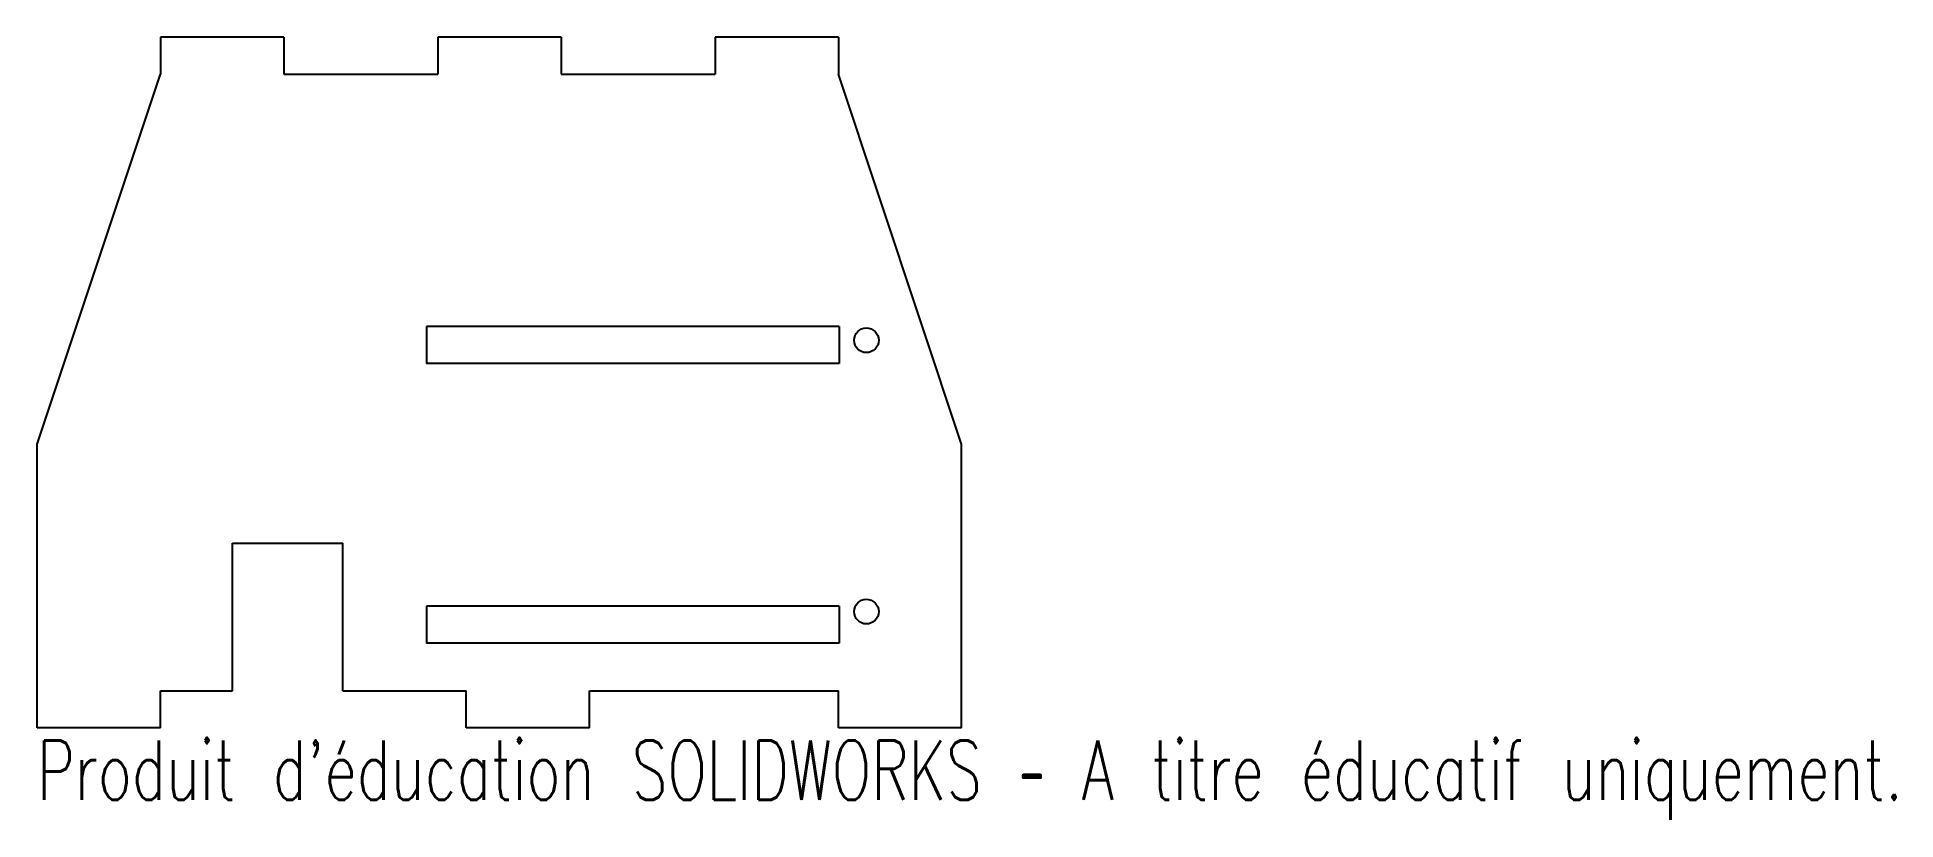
# Model space of a CAD drawing. Header units: millimetres. Extents: x -38 to 113, y -63 to 0.
import ezdxf

# ---------------------------------------------------------------- set-up
doc = ezdxf.new("R2010")
doc.units = ezdxf.units.MM
doc.styles.add('SLDTEXTSTYLE0', font='TXT', dxfattribs={"width": 0.7, "bigfont": 'bigfont'})

msp = doc.modelspace()

# ---------------------------------------------------------------- linework, layer by layer
at = {"color": 7, "linetype": 'Continuous', "lineweight": 25}
for p, q in [((-17.5, 0), (-27.5, 0)), ((-27.5, 0), (-27.5, -3)), ((-17.5, 0), (-17.5, -3)), ((5, 0), (-5, 0)), ((-5, 0), (-5, -3)), ((5, 0), (5, -3)), ((27.5, 0), (17.5, 0)), ((17.5, 0), (17.5, -3)), ((27.5, 0), (27.5, -3)), ((-37.5, -33), (-27.5, -3)), ((-17.5, -3), (-5, -3)), ((5, -3), (17.5, -3)), ((37.5, -33), (27.5, -3)), ((-5.905, -23.47), (-5.905, -26.47)), ((27.575, -23.47), (-5.905, -23.47)), ((27.575, -23.47), (27.575, -26.47)), ((27.575, -26.47), (-5.905, -26.47)), ((-37.5, -56), (-37.5, -33)), ((37.5, -56), (37.5, -33)), ((-21.655, -41.04), (-12.695, -41.04)), ((-21.655, -53), (-21.655, -41.04)), ((-12.695, -53), (-12.695, -41.04)), ((-5.905, -46.13), (-5.905, -49.13)), ((27.575, -46.13), (-5.905, -46.13)), ((27.575, -46.13), (27.575, -49.13)), ((27.575, -49.13), (-5.905, -49.13)), ((-27.5, -56), (-27.5, -53)), ((-27.5, -53), (-21.655, -53)), ((-12.695, -53), (-2.695, -53)), ((-2.695, -56), (-2.695, -53)), ((7.305, -56), (7.305, -53)), ((7.305, -53), (27.5, -53)), ((27.5, -56), (27.5, -53)), ((-27.5, -56), (-37.5, -56)), ((7.305, -56), (-2.695, -56)), ((37.5, -56), (27.5, -56))]:
    msp.add_line(p, q, dxfattribs=at)
for centre in [(29.775, -24.58), (29.775, -46.58)]:
    msp.add_circle(centre, 1, dxfattribs=at)

# ---------------------------------------------------------------- texts
at = {"color": 7, "linetype": 'Continuous', "insert": (-37.5, -57.02), "char_height": 4.83362, "attachment_point": 1, "style": 'SLDTEXTSTYLE0'}
msp.add_mtext("Produit d'éducation SOLIDWORKS – A titre éducatif uniquement.", dxfattribs=at)

doc.saveas('drawing.dxf')
